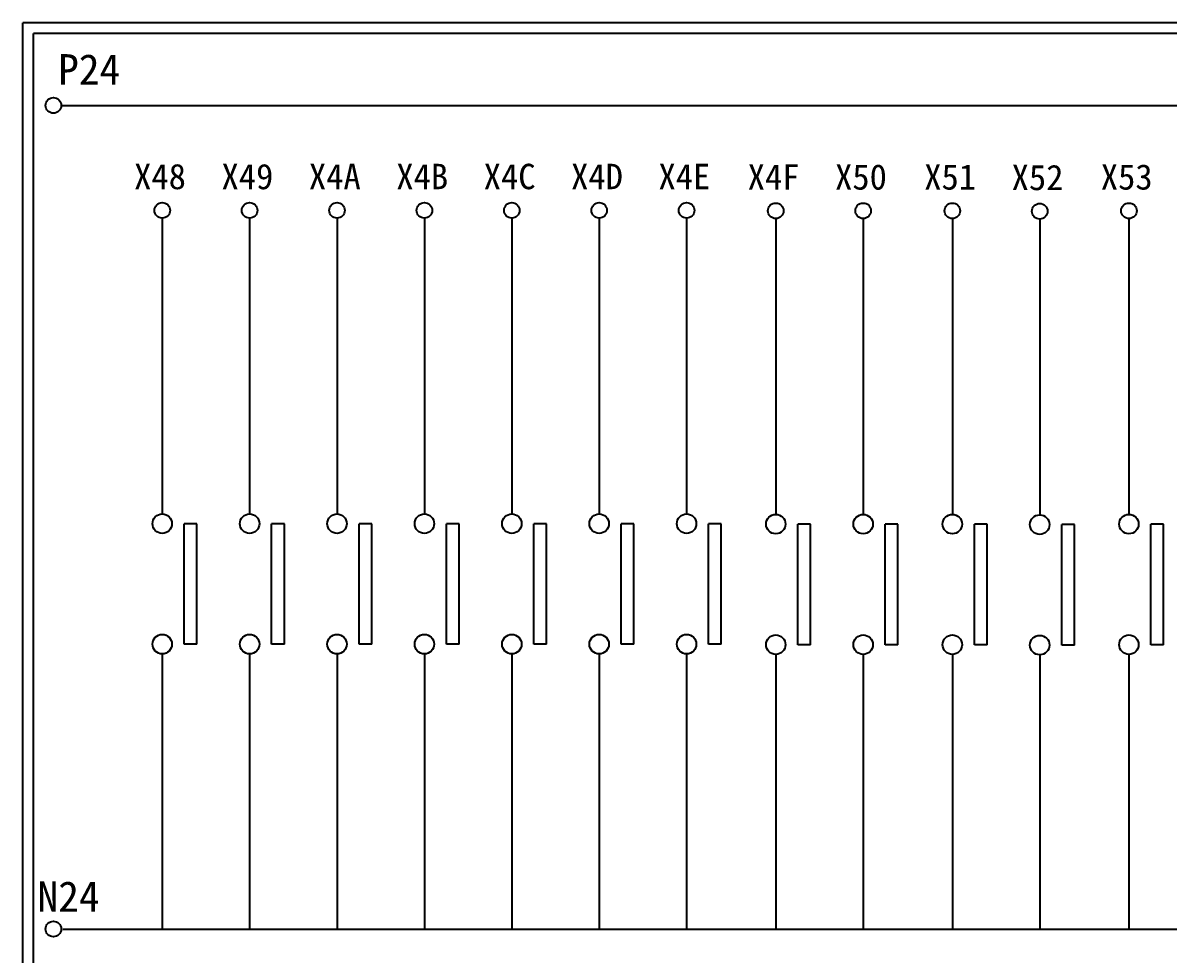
# Model space of a CAD drawing. Extents: x 325 to 612, y 3 to 207.
# Drawn here: x 325.3 to 460.5, y 97 to 207 of the extents above; entities that cross this region are included whole.
import ezdxf

# ---------------------------------------------------------------- set-up
doc = ezdxf.new("R2010")
doc.units = 0
doc.layers.get('0').update_dxf_attribs({"linetype": 'CONTINUOUS'})
doc.layers.add('圖框層', color=7, linetype='CONTINUOUS')
doc.layers.add('標尺寸層', color=3, linetype='CONTINUOUS')
doc.styles.add('STSL', font='kaiu.ttf')

msp = doc.modelspace()

# ---------------------------------------------------------------- linework, layer by layer
for p, q in [((345.87, 147.83), (344.37, 147.83)), ((356.19, 147.83), (354.69, 147.83)), ((366.51, 147.83), (365.01, 147.83)), ((376.83, 147.83), (375.33, 147.83)), ((387.15, 147.83), (385.65, 147.83)), ((397.47, 147.83), (395.97, 147.83)), ((407.79, 147.83), (406.29, 147.83)), ((418.32, 147.78), (416.82, 147.78)), ((428.64, 147.78), (427.14, 147.78)), ((439.17, 147.78), (437.67, 147.78)), ((449.49, 147.72), (447.99, 147.72)), ((460.02, 147.78), (458.52, 147.78)), ((345.87, 133.6), (344.37, 133.6)), ((356.19, 133.6), (354.69, 133.6)), ((366.51, 133.6), (365.01, 133.6)), ((376.83, 133.6), (375.33, 133.6)), ((387.15, 133.6), (385.65, 133.6)), ((397.47, 133.6), (395.97, 133.6)), ((407.79, 133.6), (406.29, 133.6)), ((418.32, 133.54), (416.82, 133.54)), ((428.64, 133.54), (427.14, 133.54)), ((439.17, 133.54), (437.67, 133.54)), ((449.49, 133.49), (447.99, 133.49)), ((460.02, 133.54), (458.52, 133.54))]:
    msp.add_line(p, q)
at = {"layer": '圖框層', "color": 7}
for p, q in [((612.32, 206.97), (325.32, 206.97)), ((325.32, 3), (325.32, 206.97)), ((611.07, 205.72), (326.57, 205.72)), ((326.57, 4.25), (326.57, 205.72))]:
    msp.add_line(p, q, dxfattribs=at)
at = {"layer": '標尺寸層', "color": 7}
for p, q in [((329.84, 197.22), (607.44, 197.22)), ((341.77, 183.91), (341.77, 148.99)), ((352.09, 183.91), (352.09, 148.99)), ((362.41, 183.91), (362.41, 148.99)), ((372.73, 183.91), (372.73, 148.99)), ((383.05, 183.91), (383.05, 148.99)), ((393.37, 183.91), (393.37, 148.99)), ((403.69, 183.91), (403.69, 148.99)), ((414.22, 183.86), (414.22, 148.93)), ((424.54, 183.86), (424.54, 148.93)), ((435.07, 183.86), (435.07, 148.93)), ((445.39, 183.8), (445.39, 148.87)), ((455.92, 183.86), (455.92, 148.93)), ((344.37, 133.6), (344.37, 147.83)), ((345.87, 133.6), (345.87, 147.83)), ((354.69, 133.6), (354.69, 147.83)), ((356.19, 133.6), (356.19, 147.83)), ((365.01, 133.6), (365.01, 147.83)), ((366.51, 133.6), (366.51, 147.83)), ((375.33, 133.6), (375.33, 147.83)), ((376.83, 133.6), (376.83, 147.83)), ((385.65, 133.6), (385.65, 147.83)), ((387.15, 133.6), (387.15, 147.83)), ((395.97, 133.6), (395.97, 147.83)), ((397.47, 133.6), (397.47, 147.83)), ((406.29, 133.6), (406.29, 147.83)), ((407.79, 133.6), (407.79, 147.83)), ((416.82, 133.54), (416.82, 147.78)), ((418.32, 133.54), (418.32, 147.78)), ((427.14, 133.54), (427.14, 147.78)), ((428.64, 133.54), (428.64, 147.78)), ((437.67, 133.54), (437.67, 147.78)), ((439.17, 133.54), (439.17, 147.78)), ((447.99, 133.49), (447.99, 147.72)), ((449.49, 133.49), (449.49, 147.72)), ((458.52, 133.54), (458.52, 147.78)), ((460.02, 133.54), (460.02, 147.78)), ((341.77, 132.46), (341.77, 99.96)), ((341.77, 132.45), (341.77, 99.96)), ((352.09, 132.46), (352.09, 99.96)), ((352.09, 132.45), (352.09, 99.96)), ((362.41, 132.46), (362.41, 99.96)), ((362.41, 132.45), (362.41, 99.96)), ((372.73, 132.46), (372.73, 99.96)), ((372.73, 132.45), (372.73, 99.96)), ((383.05, 132.46), (383.05, 99.96)), ((383.05, 132.45), (383.05, 99.96)), ((393.37, 132.46), (393.37, 99.96)), ((393.37, 132.45), (393.37, 99.96)), ((403.69, 132.46), (403.69, 99.96)), ((403.69, 132.45), (403.69, 99.96)), ((414.22, 132.4), (414.22, 99.9)), ((414.22, 132.39), (414.22, 99.9)), ((424.54, 132.4), (424.54, 99.9)), ((424.54, 132.39), (424.54, 99.9)), ((435.07, 132.4), (435.07, 99.9)), ((435.07, 132.39), (435.07, 99.9)), ((445.39, 132.34), (445.39, 99.84)), ((445.39, 132.34), (445.39, 99.84)), ((455.92, 132.4), (455.92, 99.9)), ((455.92, 132.39), (455.92, 99.9)), ((330.05, 99.96), (607.44, 99.96))]:
    msp.add_line(p, q, dxfattribs=at)
for centre, radius in [((328.92, 197.22), 0.92), ((341.77, 184.83), 0.92), ((352.09, 184.83), 0.92), ((362.41, 184.83), 0.92), ((372.73, 184.83), 0.92), ((383.05, 184.83), 0.92), ((393.37, 184.83), 0.92), ((403.69, 184.83), 0.92), ((414.22, 184.78), 0.92), ((424.54, 184.78), 0.92), ((435.07, 184.78), 0.92), ((445.39, 184.72), 0.92), ((455.92, 184.78), 0.92), ((341.77, 147.83), 1.15), ((352.09, 147.83), 1.15), ((362.41, 147.83), 1.15), ((372.73, 147.83), 1.15), ((383.05, 147.83), 1.15), ((393.37, 147.83), 1.15), ((403.69, 147.83), 1.15), ((414.22, 147.78), 1.15), ((424.54, 147.78), 1.15), ((435.07, 147.78), 1.15), ((445.39, 147.72), 1.15), ((455.92, 147.78), 1.15), ((341.77, 133.6), 1.15), ((352.09, 133.6), 1.15), ((362.41, 133.6), 1.15), ((372.73, 133.6), 1.15), ((383.05, 133.6), 1.15), ((393.37, 133.6), 1.15), ((403.69, 133.6), 1.15), ((414.22, 133.54), 1.15), ((424.54, 133.54), 1.15), ((435.07, 133.54), 1.15), ((445.39, 133.49), 1.15), ((455.92, 133.54), 1.15), ((328.92, 99.96), 0.92)]:
    msp.add_circle(centre, radius, dxfattribs=at)

# ---------------------------------------------------------------- texts
at = {"layer": '圖框層', "color": 4, "style": 'STSL'}
for s, height, p in [('P24', 3.6, (329.47, 199.68)), ('X48', 3, (338.45, 187.33)), ('X49', 3, (348.77, 187.33)), ('X4A', 3, (359.09, 187.33)), ('X4B', 3, (369.41, 187.33)), ('X4C', 3, (379.73, 187.33)), ('X4D', 3, (390.05, 187.33)), ('X4E', 3, (400.37, 187.33)), ('X4F', 3, (410.9, 187.28)), ('X50', 3, (421.22, 187.28)), ('X51', 3, (431.75, 187.28)), ('X52', 3, (442.07, 187.22)), ('X53', 3, (452.6, 187.28)), ('N24', 3.6, (327.04, 102))]:
    msp.add_text(s, height=height, dxfattribs=at).set_placement(p)

doc.saveas('drawing.dxf')
